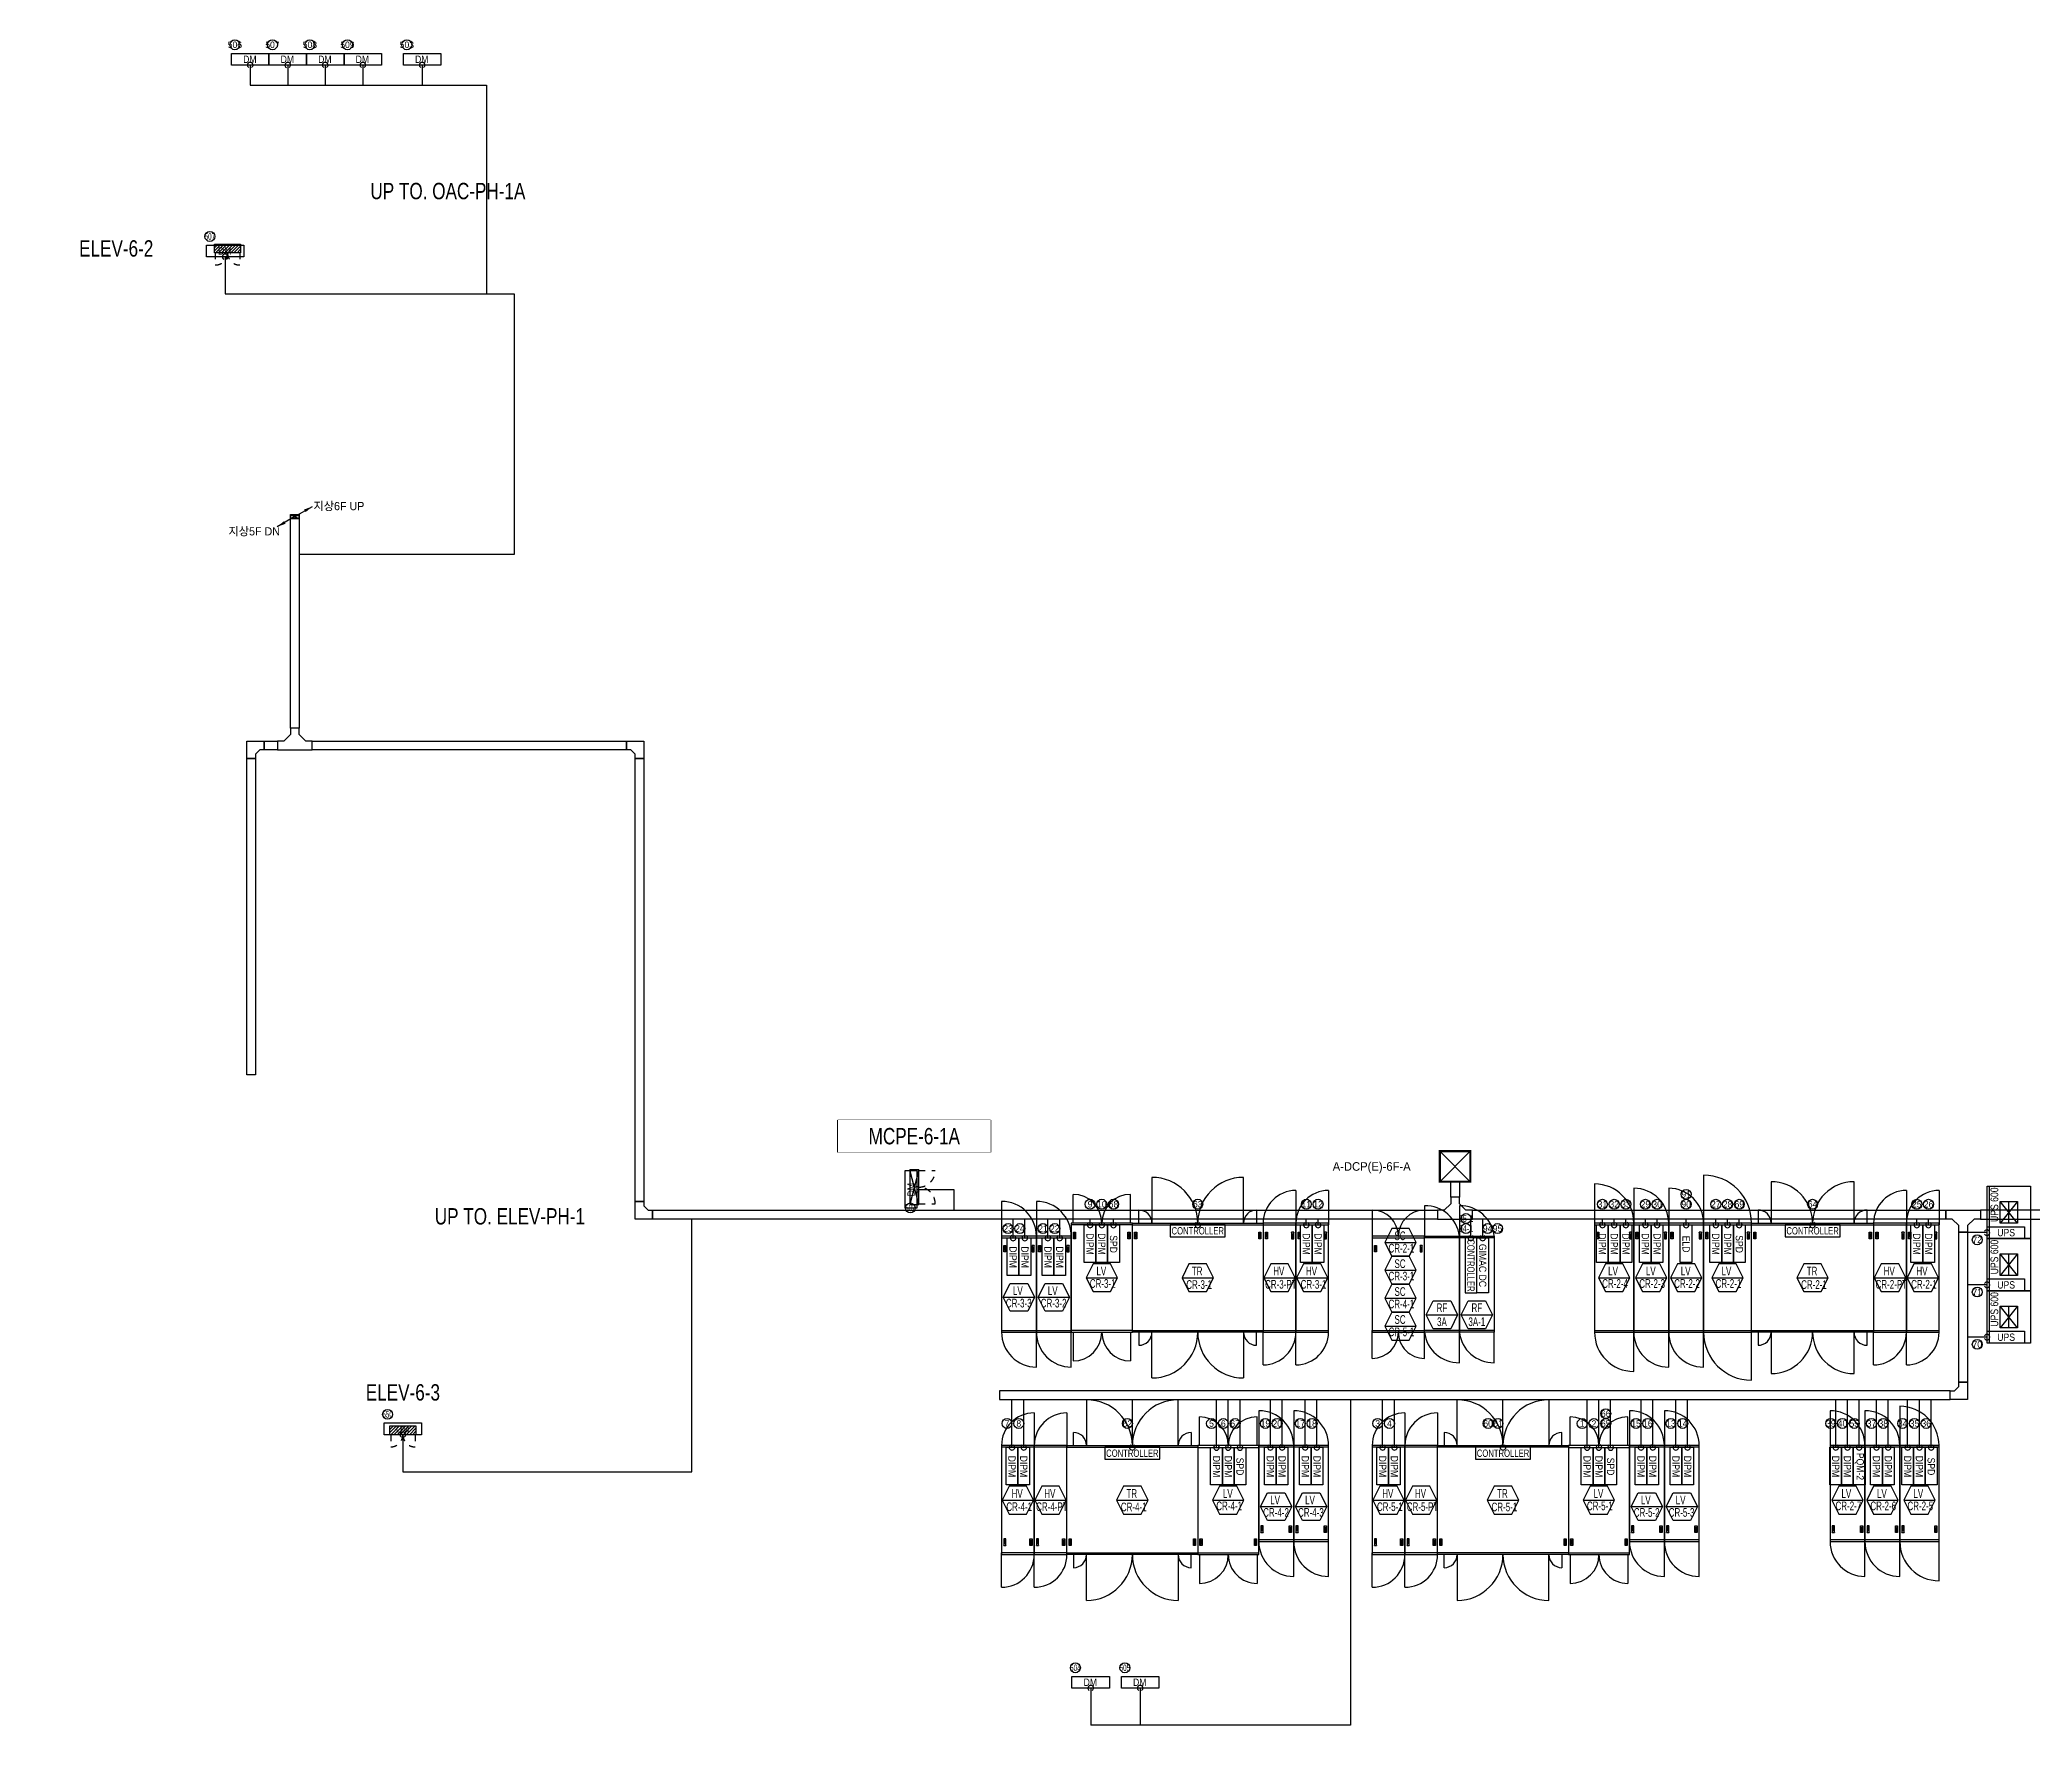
# Model space of a CAD drawing. Header units: millimetres. Extents: x 89450 to 753248, y -530175 to 1209785.
# Drawn here: x 89450 to 135139, y 822545 to 861188 of the extents above; entities that cross this region are included whole.
import ezdxf
from ezdxf.enums import TextEntityAlignment as Align

# ---------------------------------------------------------------- set-up
doc = ezdxf.new("R2010")
doc.units = ezdxf.units.MM
doc.header["$LTSCALE"] = 150
doc.linetypes.add('CONTINOUS', pattern=[0])
doc.linetypes.add('D1', pattern=[3, 1, -1, 1])
for name, color, linetype in [('------00 Switch Gear', 3, 'Continuous'), ('------00 Switch Gear_Number', 1, 'Continuous'), ('------01 Distribution Panel', 3, 'Continuous'), ('------01 Motor Control Panel or Center', 4, 'Continuous'), ('-----29 Indicator', 1, 'Continuous'), ('-----99 EPMS CABLE DUCT', 4, 'Continuous'), ('-----99 EPMS CONDUIT', 4, 'Continuous'), ('-----99 EPMS DEVICE', 3, 'Continuous'), ('-----99 EPMS PNL', 6, 'Continuous')]:
    doc.layers.add(name, color=color, linetype=linetype)
doc.layers.add('NOPLOT', color=191, linetype='Continuous', plot=False)
doc.styles.add('ELEC', font='')
doc.styles.get('ELEC').set_extended_font_data('Dotum')

# ---------------------------------------------------------------- blocks, each defined once
blk = doc.blocks.new('MCP_EQUIPMENT-2')
at = {"color": 161}
for p, q in [((200, 400), (0, -400)), ((200, -400), (0, 400))]:
    blk.add_line(p, q, dxfattribs=at)
at = {"color": 161, "linetype": 'D1'}
for p, q in [((200, 380), (580, 380)), ((200, -380), (580, -380))]:
    blk.add_line(p, q, dxfattribs=at)
at = {"color": 161}
blk.add_lwpolyline([(200, 400), (0, 400), (0, -400), (200, -400)], close=True, dxfattribs=at)
at = {"color": 161, "linetype": 'D1'}
for centre, start, end in [((200, 380), 270, 0), ((200, -380), 0, 90)]:
    blk.add_arc(centre, 380, start, end, dxfattribs=at)
blk = doc.blocks.new('PNL3')
at = {"color": 161, "linetype": 'D1'}
for p, q in [((-200, 280), (-480, 280)), ((-200, -280), (-480, -280))]:
    blk.add_line(p, q, dxfattribs=at)
at = {"color": 161}
for p, q in [((-200, 276), (0, 76)), ((-200, 205), (0, 5)), ((-200, 135), (0, -65)), ((-200, 64), (0, -136)), ((-153, 300), (0, 147)), ((-83, 300), (0, 217)), ((-200, -7), (0, -207)), ((-200, -78), (0, -278)), ((-200, -148), (-48, -300)), ((-200, -219), (-119, -300))]:
    blk.add_line(p, q, dxfattribs=at)
blk.add_lwpolyline([(0, -300), (-200, -300), (-200, 300), (0, 300)], close=True, dxfattribs=at)
at = {"color": 161, "linetype": 'D1'}
for centre, start, end in [((-200, 280), 180, 270), ((-200, -280), 90, 180)]:
    blk.add_arc(centre, 280, start, end, dxfattribs=at)
blk = doc.blocks.new('zw$32E')
for p, q in [((100, 0), (0, 0)), ((0, 0), (0, -400)), ((100, -75), (100, 0)), ((175, -150), (100, -75)), ((250, -150), (175, -150)), ((250, -250), (250, -150)), ((0, -400), (100, -400)), ((100, -325), (175, -250)), ((100, -400), (100, -325)), ((175, -250), (250, -250))]:
    blk.add_line(p, q)
blk = doc.blocks.new('750X2500')
at = {"layer": '------00 Switch Gear', "color": 161}
for p, q in [((-3250, 750), (-2458, 750)), ((-2460, 750), (-2460, 0)), ((-210, 700), (-360, 650)), ((-360, 700), (-210, 650)), ((-40, 750), (-40, 0)), ((-210, 50), (-360, 100)), ((-360, 50), (-210, 100)), ((750, 0), (-42, 0))]:
    blk.add_line(p, q, dxfattribs=at)
for points in [[(-2500, 750), (-2500, 0), (0, 0), (0, 750)], [(-360, 700), (-210, 700), (-210, 650), (-360, 650)], [(-360, 50), (-210, 50), (-210, 100), (-360, 100)]]:
    blk.add_lwpolyline(points, close=True, dxfattribs=at)
for centre, start, end in [((-2500, 750), 180, 270), ((0, 0), 0, 90)]:
    blk.add_arc(centre, 750, start, end, dxfattribs=at)
blk = doc.blocks.new('1400X2500')
at = {"layer": '------00 Switch Gear', "color": 161}
for p, q in [((-2458, 0, 0), (-2458, 1400, 0)), ((-40, 0), (-40, 1400)), ((-2500, 1360, 0), (-3160, 1360, 0)), ((-360, 1350, 0), (-210, 1300, 0)), ((-360, 1300, 0), (-210, 1350, 0)), ((0, 1360, 0), (660, 1360, 0)), ((-2500, 40, 0), (-3160, 40, 0)), ((-360, 100, 0), (-210, 50, 0)), ((-360, 50, 0), (-210, 100, 0)), ((0, 40, 0), (660, 40, 0))]:
    blk.add_line(p, q, dxfattribs=at)
for points in [[(0, 0), (0, 1400), (-2500, 1400), (-2500, 0)], [(-210, 1350), (-210, 1300), (-360, 1300), (-360, 1350)], [(-210, 100), (-210, 50), (-360, 50), (-360, 100)]]:
    blk.add_lwpolyline(points, close=True, dxfattribs=at)
for centre, start, end in [((-2500, 1360, 0), 180, 270), ((0, 1360, 0), 270, 0), ((-2500, 40, 0), 90, 180), ((0, 40, 0), 0, 90)]:
    blk.add_arc(centre, 660, start, end, dxfattribs=at)
blk = doc.blocks.new('900X2500')
at = {"layer": '------00 Switch Gear', "color": 161}
for p, q in [((-2460, 900), (-2460, 0)), ((-210, 850), (-360, 800)), ((-360, 850), (-210, 800)), ((900, 900), (-42, 900)), ((-40, 900), (-40, 0)), ((-3400, 0), (-2458, 0)), ((-210, 50), (-360, 100)), ((-360, 50), (-210, 100))]:
    blk.add_line(p, q, dxfattribs=at)
at = {"layer": '------00 Switch Gear', "color": 161, "elevation": 0}
for points in [[(-2500, 900), (-2500, 0), (0, 0), (0, 900)], [(-360, 850), (-210, 850), (-210, 800), (-360, 800)], [(-360, 50), (-210, 50), (-210, 100), (-360, 100)]]:
    blk.add_lwpolyline(points, close=True, dxfattribs=at)
at = {"layer": '------00 Switch Gear', "color": 161}
for centre, start, end in [((-2500, 0), 90, 180), ((0, 900), 270, 0)]:
    blk.add_arc(centre, 900, start, end, dxfattribs=at)
blk = doc.blocks.new('800X2500')
at = {"layer": '------00 Switch Gear', "color": 161}
for p, q in [((-2460, 800), (-2460, 0)), ((-210, 750), (-360, 700)), ((-360, 750), (-210, 700)), ((800, 800), (-42, 800)), ((-40, 800), (-40, 0)), ((-3300, 0), (-2458, 0)), ((-210, 50), (-360, 100)), ((-360, 50), (-210, 100))]:
    blk.add_line(p, q, dxfattribs=at)
for points in [[(-2500, 800), (-2500, 0), (0, 0), (0, 800)], [(-360, 750), (-210, 750), (-210, 700), (-360, 700)], [(-360, 50), (-210, 50), (-210, 100), (-360, 100)]]:
    blk.add_lwpolyline(points, close=True, dxfattribs=at)
for centre, start, end in [((-2500, 0), 90, 180), ((0, 800), 270, 0)]:
    blk.add_arc(centre, 800, start, end, dxfattribs=at)
blk = doc.blocks.new('1100X2500')
at = {"layer": '------00 Switch Gear', "color": 161}
for p, q in [((-2460, 1100), (-2460, 0)), ((-210, 1050), (-360, 1000)), ((-360, 1050), (-210, 1000)), ((1100, 1100), (-42, 1100)), ((-40, 1100), (-40, 0)), ((-3600, 0), (-2458, 0)), ((-210, 50), (-360, 100)), ((-360, 50), (-210, 100))]:
    blk.add_line(p, q, dxfattribs=at)
at = {"layer": '------00 Switch Gear', "color": 161, "elevation": 0}
for points in [[(-2500, 1100), (-2500, 0), (0, 0), (0, 1100)], [(-360, 1050), (-210, 1050), (-210, 1000), (-360, 1000)], [(-360, 50), (-210, 50), (-210, 100), (-360, 100)]]:
    blk.add_lwpolyline(points, close=True, dxfattribs=at)
at = {"layer": '------00 Switch Gear', "color": 161}
for centre, start, end in [((-2500, 0), 90, 180), ((0, 1100), 270, 0)]:
    blk.add_arc(centre, 1100, start, end, dxfattribs=at)
blk = doc.blocks.new('800x2200')
at = {"layer": '------00 Switch Gear', "color": 161}
for p, q in [((-2160, 0), (-2160, 800)), ((-1990, 750), (-1840, 700)), ((-1840, 750), (-1990, 700)), ((800, 800), (-42, 800)), ((-40, 0), (-40, 800)), ((-3000, 0), (-2158, 0)), ((-1990, 50), (-1840, 100)), ((-1840, 50), (-1990, 100))]:
    blk.add_line(p, q, dxfattribs=at)
for points in [[(0, 0), (0, 800), (-2200, 800), (-2200, 0)], [(-1840, 750), (-1990, 750), (-1990, 700), (-1840, 700)], [(-1840, 50), (-1990, 50), (-1990, 100), (-1840, 100)]]:
    blk.add_lwpolyline(points, close=True, dxfattribs=at)
for centre, start, end in [((-2200, 0), 90, 180), ((0, 800), 270, 0)]:
    blk.add_arc(centre, 800, start, end, dxfattribs=at)
blk = doc.blocks.new('UPS 600kV')
at = {"layer": '------00 Switch Gear', "color": 161}
blk.add_line((800, 850), (-402, 850), dxfattribs=at)
blk.add_lwpolyline([(798, -100), (-402, -100), (-402, 900), (798, 900)], close=True, dxfattribs=at)
at = {"layer": 'NOPLOT', "color": 161}
for p, q in [((-52, 199), (448, 601)), ((448, 199), (-52, 601)), ((-52, 400), (448, 400))]:
    blk.add_line(p, q, dxfattribs=at)
blk.add_lwpolyline([(448, 601), (448, 199), (-52, 199), (-52, 601)], close=True, dxfattribs=at)
at = {"layer": 'NOPLOT', "color": 161, "style": 'ELEC', "width": 0.85}
blk.add_text('UPS 600', height=178.2, dxfattribs=at).set_placement((-26, 731), align=Align.MIDDLE_LEFT)
blk = doc.blocks.new('1200X2200')
at = {"layer": '------00 Switch Gear', "color": 161}
for p, q in [((-2800, 1200), (-2158, 1200)), ((-2160, 0), (-2160, 1200)), ((-1990, 1150), (-1840, 1100)), ((-1840, 1150), (-1990, 1100)), ((600, 1200), (-42, 1200)), ((-40, 0), (-40, 1200)), ((-2800, 0), (-2158, 0)), ((-1990, 50), (-1840, 100)), ((-1840, 50), (-1990, 100)), ((600, 0), (-42, 0))]:
    blk.add_line(p, q, dxfattribs=at)
for points in [[(0, 0), (0, 1200), (-2200, 1200), (-2200, 0)], [(-1840, 1150), (-1990, 1150), (-1990, 1100), (-1840, 1100)], [(-1840, 50), (-1990, 50), (-1990, 100), (-1840, 100)]]:
    blk.add_lwpolyline(points, close=True, dxfattribs=at)
for centre, start, end in [((-2200, 1200), 180, 270), ((0, 1200), 270, 0), ((-2200, 0), 90, 180), ((0, 0), 0, 90)]:
    blk.add_arc(centre, 600, start, end, dxfattribs=at)
blk = doc.blocks.new('A$C46164ccf')
at = {"layer": '------00 Switch Gear', "color": 0}
for p, q in [((0, 4000), (0, 3058)), ((900, 3060), (0, 3060)), ((900, 940), (0, 940)), ((50, 1110), (100, 1260)), ((50, 1260), (100, 1110)), ((850, 1110), (800, 1260)), ((850, 1260), (800, 1110)), ((900, 0), (900, 942))]:
    blk.add_line(p, q, dxfattribs=at)
for points in [[(900, 3100), (0, 3100), (0, 900), (900, 900)], [(50, 1260), (50, 1110), (100, 1110), (100, 1260)], [(850, 1260), (850, 1110), (800, 1110), (800, 1260)]]:
    blk.add_lwpolyline(points, close=True, dxfattribs=at)
for centre, start, end in [((0, 3100), 0, 90), ((900, 900), 180, 270)]:
    blk.add_arc(centre, 900, start, end, dxfattribs=at)

msp = doc.modelspace()

# ---------------------------------------------------------------- linework, layer by layer
at = {"layer": '------00 Switch Gear', "color": 161}
for p, q in [((114954, 835105), (114954, 834055, 0)), ((117054, 834055), (117054, 835105)), ((114654, 834055), (114654, 834355)), ((117354, 834355), (117354, 834055)), ((114504, 834015), (117504, 834015)), ((114554, 833695), (114604, 833845)), ((114604, 833695), (114554, 833845)), ((117404, 833695), (117454, 833845)), ((117454, 833695), (117404, 833845)), ((128704, 834015), (131504, 834015)), ((128754, 833695), (128804, 833845)), ((128804, 833695), (128754, 833845)), ((131404, 833695), (131454, 833845)), ((131454, 833695), (131404, 833845)), ((122004, 833715), (121204, 833715)), ((122804, 833715), (122004, 833715)), ((114504, 831595), (117504, 831595)), ((114654, 831555), (114654, 831255)), ((114954, 830505), (114954, 831555, 0)), ((117054, 831555), (117054, 830505)), ((117354, 831255), (117354, 831555)), ((122004, 831595), (121204, 831595)), ((122804, 831595), (122004, 831595)), ((128704, 831595), (131504, 831595)), ((113454, 830005), (113454, 828955)), ((115554, 828955), (115554, 830005)), ((121954, 828955), (121954, 830005)), ((124054, 830005), (124054, 828955)), ((113154, 828955), (113154, 829255)), ((115854, 829255), (115854, 828955)), ((121654, 829255), (121654, 828955)), ((124354, 828955), (124354, 829255)), ((113004, 828915), (116004, 828915)), ((124504, 828915), (121504, 828915)), ((113104, 826815), (113054, 826665)), ((113054, 826815), (113104, 826665)), ((115954, 826815), (115904, 826665)), ((115904, 826815), (115954, 826665)), ((121604, 826815), (121554, 826665)), ((121554, 826815), (121604, 826665)), ((124454, 826815), (124404, 826665)), ((124404, 826815), (124454, 826665)), ((113004, 826495), (116004, 826495)), ((113154, 826455), (113154, 826155)), ((113454, 825405), (113454, 826455)), ((115554, 826455), (115554, 825405)), ((115854, 826155), (115854, 826455)), ((124504, 826495), (121504, 826495)), ((121654, 826155), (121654, 826455)), ((121954, 826455), (121954, 825405)), ((124054, 825405), (124054, 826455)), ((124354, 826455), (124354, 826155))]:
    msp.add_line(p, q, dxfattribs=at)
at = {"layer": '------00 Switch Gear', "color": 161, "elevation": 0}
for points in [[(131354, 834055), (131354, 834355, 0.414214), (131054, 834055), (131054, 835005, 0.414214), (130104, 834055, 0.414214), (129154, 835005), (129154, 834055, 0.414214), (128854, 834355), (128854, 834055)], [(122004, 833755, 0.385743), (121204, 834455), (121204, 833755)], [(122804, 833755, 0.385743), (122004, 834455), (122004, 833755)], [(121204, 831555, 0.385743), (122004, 830855), (122004, 831555)], [(122004, 831555, 0.385743), (122804, 830855), (122804, 831555)], [(128854, 831555), (128854, 831255, 0.414214), (129154, 831555), (129154, 830605, 0.414214), (130104, 831555, 0.414214), (131054, 830605), (131054, 831555, 0.414214), (131354, 831255), (131354, 831555)]]:
    msp.add_lwpolyline(points, format="xyb", dxfattribs=at)
for points in [[(114504, 834055), (117504, 834055), (117504, 831555), (114504, 831555)], [(114554, 833845), (114604, 833845), (114604, 833695), (114554, 833695)], [(117404, 833845), (117454, 833845), (117454, 833695), (117404, 833695)], [(122004, 831555), (121204, 831555), (121204, 833755), (122004, 833755)], [(122804, 831555), (122004, 831555), (122004, 833755), (122804, 833755)], [(124504, 826455), (121504, 826455), (121504, 828955), (124504, 828955)], [(121604, 826665), (121554, 826665), (121554, 826815), (121604, 826815)], [(124454, 826665), (124404, 826665), (124404, 826815), (124454, 826815)]]:
    msp.add_lwpolyline(points, close=True, dxfattribs=at)
at = {"layer": '------00 Switch Gear', "color": 161}
for points in [[(128704, 834055), (131504, 834055), (131504, 831555), (128704, 831555)], [(128754, 833845), (128804, 833845), (128804, 833695), (128754, 833695)], [(131404, 833845), (131454, 833845), (131454, 833695), (131404, 833695)], [(113004, 828955), (116004, 828955), (116004, 826455), (113004, 826455)], [(113104, 826665), (113054, 826665), (113054, 826815), (113104, 826815)], [(115954, 826665), (115904, 826665), (115904, 826815), (115954, 826815)]]:
    msp.add_lwpolyline(points, close=True, dxfattribs=at)
for centre, radius, start, end in [((114954, 834055), 1050, 0, 90), ((117054, 834055), 1050, 90, 180), ((114654, 834055), 300, 0, 90), ((117354, 834055), 300, 90, 180), ((114654, 831555), 300, 270, 0), ((114954, 831555), 1050, 270, 0), ((117054, 831555), 1050, 180, 270), ((117354, 831555), 300, 180, 270), ((113454, 828955), 1050, 0, 90), ((115554, 828955), 1050, 90, 180), ((121954, 828955), 1050, 0, 90), ((124054, 828955), 1050, 90, 180), ((113154, 828955), 300, 0, 90), ((115854, 828955), 300, 90, 180), ((121654, 828955), 300, 0, 90), ((124354, 828955), 300, 90, 180), ((113154, 826455), 300, 270, 0), ((113454, 826455), 1050, 270, 0), ((115554, 826455), 1050, 180, 270), ((115854, 826455), 300, 180, 270), ((121654, 826455), 300, 270, 0), ((121954, 826455), 1050, 270, 0), ((124054, 826455), 1050, 180, 270), ((124354, 826455), 300, 180, 270)]:
    msp.add_arc(centre, radius, start, end, dxfattribs=at)
at = {"layer": '------00 Switch Gear_Number', "color": 1, "elevation": 0}
for points in [[(120294, 833615), (121014, 833615), (120854, 833935), (120453, 833935), (120294, 833615), (120453, 833295), (120854, 833295), (121014, 833615)], [(113444, 832805), (114164, 832805), (114004, 833125), (113603, 833125), (113444, 832805), (113603, 832485), (114004, 832485), (114164, 832805)], [(115644, 832805), (116364, 832805), (116204, 833125), (115803, 833125), (115644, 832805), (115803, 832485), (116204, 832485), (116364, 832805)], [(117519, 832805), (118239, 832805), (118079, 833125), (117678, 833125), (117519, 832805), (117678, 832485), (118079, 832485), (118239, 832805)], [(118269, 832805), (118989, 832805), (118829, 833125), (118428, 833125), (118269, 832805), (118428, 832485), (118829, 832485), (118989, 832805)], [(120294, 832975), (121014, 832975), (120854, 833295), (120453, 833295), (120294, 832975), (120453, 832655), (120854, 832655), (121014, 832975)], [(111544, 832355), (112264, 832355), (112104, 832035), (111703, 832035), (111544, 832355), (111703, 832675), (112104, 832675), (112264, 832355)], [(112344, 832355), (113064, 832355), (112904, 832035), (112503, 832035), (112344, 832355), (112503, 832675), (112904, 832675), (113064, 832355)], [(120294, 832335), (121014, 832335), (120854, 832655), (120453, 832655), (120294, 832335), (120453, 832015), (120854, 832015), (121014, 832335)], [(120294, 831695), (121014, 831695), (120854, 832015), (120453, 832015), (120294, 831695), (120453, 831375), (120854, 831375), (121014, 831695)], [(121244, 831955), (121964, 831955), (121804, 831635), (121403, 831635), (121244, 831955), (121403, 832275), (121804, 832275), (121964, 831955)], [(122044, 831955), (122764, 831955), (122604, 831635), (122203, 831635), (122044, 831955), (122203, 832275), (122604, 832275), (122764, 831955)], [(120019, 827705), (120739, 827705), (120579, 828025), (120178, 828025), (120019, 827705), (120178, 827385), (120579, 827385), (120739, 827705)], [(120769, 827705), (121489, 827705), (121329, 828025), (120928, 828025), (120769, 827705), (120928, 827385), (121329, 827385), (121489, 827705)], [(122644, 827705), (123364, 827705), (123204, 828025), (122803, 828025), (122644, 827705), (122803, 827385), (123204, 827385), (123364, 827705)], [(124844, 827705), (125564, 827705), (125404, 828025), (125003, 828025), (124844, 827705), (125003, 827385), (125404, 827385), (125564, 827705)], [(125944, 827555), (126664, 827555), (126504, 827235), (126103, 827235), (125944, 827555), (126103, 827875), (126504, 827875), (126664, 827555)], [(126744, 827555), (127464, 827555), (127304, 827235), (126903, 827235), (126744, 827555), (126903, 827875), (127304, 827875), (127464, 827555)]]:
    msp.add_lwpolyline(points, dxfattribs=at)
at = {"layer": '------00 Switch Gear_Number', "color": 1}
for points in [[(125194, 832805), (125914, 832805), (125754, 833125), (125353, 833125), (125194, 832805), (125353, 832485), (125754, 832485), (125914, 832805)], [(126044, 832805), (126764, 832805), (126604, 833125), (126203, 833125), (126044, 832805), (126203, 832485), (126604, 832485), (126764, 832805)], [(126844, 832805), (127564, 832805), (127404, 833125), (127003, 833125), (126844, 832805), (127003, 832485), (127404, 832485), (127564, 832805)], [(127794, 832805), (128514, 832805), (128354, 833125), (127953, 833125), (127794, 832805), (127953, 832485), (128354, 832485), (128514, 832805)], [(129744, 832805), (130464, 832805), (130304, 833125), (129903, 833125), (129744, 832805), (129903, 832485), (130304, 832485), (130464, 832805)], [(131519, 832805), (132239, 832805), (132079, 833125), (131678, 833125), (131519, 832805), (131678, 832485), (132079, 832485), (132239, 832805)], [(132269, 832805), (132989, 832805), (132829, 833125), (132428, 833125), (132269, 832805), (132428, 832485), (132829, 832485), (132989, 832805)], [(111519, 827705), (112239, 827705), (112079, 828025), (111678, 828025), (111519, 827705), (111678, 827385), (112079, 827385), (112239, 827705)], [(112269, 827705), (112989, 827705), (112829, 828025), (112428, 828025), (112269, 827705), (112428, 827385), (112829, 827385), (112989, 827705)], [(114144, 827705), (114864, 827705), (114704, 828025), (114303, 828025), (114144, 827705), (114303, 827385), (114704, 827385), (114864, 827705)], [(116344, 827705), (117064, 827705), (116904, 828025), (116503, 828025), (116344, 827705), (116503, 827385), (116904, 827385), (117064, 827705)], [(130544, 827705), (131264, 827705), (131104, 828025), (130703, 828025), (130544, 827705), (130703, 827385), (131104, 827385), (131264, 827705)], [(131344, 827705), (132064, 827705), (131904, 828025), (131503, 828025), (131344, 827705), (131503, 827385), (131904, 827385), (132064, 827705)], [(132194, 827705), (132914, 827705), (132754, 828025), (132353, 828025), (132194, 827705), (132353, 827385), (132754, 827385), (132914, 827705)], [(117444, 827555), (118164, 827555), (118004, 827235), (117603, 827235), (117444, 827555), (117603, 827875), (118004, 827875), (118164, 827555)], [(118244, 827555), (118964, 827555), (118804, 827235), (118403, 827235), (118244, 827555), (118403, 827875), (118804, 827875), (118964, 827555)]]:
    msp.add_lwpolyline(points, dxfattribs=at)
at = {"layer": '------01 Motor Control Panel or Center', "linetype": 'CONTINOUS', "elevation": 0}
msp.add_lwpolyline([(111255, 836420), (111255, 835680), (107752, 835680), (107752, 836420)], close=True, dxfattribs=at)
at = {"layer": '-----29 Indicator'}
for centre in [(93924, 861074), (94784, 861074), (95644, 861074), (96504, 861074), (97867, 861074), (93350, 856679), (127204, 834716), (109413, 834404, 0), (113534, 834489), (113804, 834489), (114073, 834489), (116004, 834489), (118494, 834489), (118763, 834489), (122155, 834160), (125284, 834488), (125554, 834488), (125823, 834488), (126269, 834488), (126538, 834488), (127204, 834488), (127884, 834488, 0), (128154, 834488, 0), (128423, 834488, 0), (130104, 834488), (132494, 834488), (132763, 834488), (111655, 833932), (111925, 833932), (112455, 833932), (112725, 833932), (122155, 833932), (122652, 833932), (122879, 833932), (133880, 833674, 0), (133880, 832476, 0), (133880, 831276, 0), (125360, 829687, 0), (111630, 829462), (111900, 829462), (114390, 829462), (116320, 829460, 0), (116590, 829460, 0), (116860, 829460, 0), (117555, 829462), (117825, 829462), (118355, 829462), (118625, 829462), (120130, 829462), (120400, 829462), (122662, 829462), (122890, 829462), (124820, 829460, 0), (125090, 829460, 0), (125360, 829460, 0), (126055, 829462), (126325, 829462), (126855, 829462), (127125, 829462), (130520, 829462), (130790, 829462), (131060, 829462), (131455, 829462), (131725, 829462), (132170, 829462), (132440, 829462), (132710, 829462), (113198, 823860), (114333, 823860)]:
    msp.add_circle(centre, 114, dxfattribs=at)
at = {"layer": '-----99 EPMS CABLE DUCT'}
for p, q in [((95135, 860607), (95135, 860145)), ((95995, 860607), (95995, 860145)), ((96856, 860607), (96856, 860145)), ((98218, 860607), (98218, 860145)), ((95207, 850295), (95387, 850215)), ((95207, 850215), (95387, 850295)), ((95297, 850255), (95703, 850489)), ((95297, 850255), (94891, 850021)), ((119504, 830008), (119504, 822545)), ((113549, 823393), (113549, 822545)), ((114684, 823393), (114684, 822545)), ((119504, 822545), (113549, 822545))]:
    msp.add_line(p, q, dxfattribs=at)
at = {"layer": '-----99 EPMS CABLE DUCT', "elevation": 0}
for points in [[(94275, 860607), (94275, 860145), (99691, 860145), (99691, 855364)], [(93701, 856212), (93701, 855364), (100327, 855364), (100327, 849384), (95397, 849384)], [(94395, 844708), (94195, 844708), (94195, 845108), (94595, 845108), (94595, 844908), (94495, 844908), (94395, 844808), (94395, 844708)], [(102903, 844908), (102903, 845108), (103303, 845108), (103303, 844708), (103103, 844708), (103103, 844808), (103003, 844908), (102903, 844908)], [(109563, 834830), (110412, 834830), (110412, 834350)], [(103503, 834350), (103503, 834150), (103103, 834150), (103103, 834550), (103303, 834550), (103303, 834450), (103403, 834350), (103503, 834350)], [(133457, 830408), (133657, 830408), (133657, 830008), (133257, 830008), (133257, 830208), (133357, 830208), (133457, 830308), (133457, 830408)]]:
    msp.add_lwpolyline(points, dxfattribs=at)
for points in [[(95197, 845408), (95197, 850305), (95397, 850305), (95397, 845408)], [(95197, 850305), (95397, 850305), (95397, 850205), (95197, 850205)], [(95207, 850295), (95387, 850295), (95387, 850215), (95207, 850215)], [(94595, 845108), (94897, 845108), (94897, 844908), (94595, 844908)], [(95697, 845108), (102903, 845108), (102903, 844908), (95697, 844908)], [(94195, 844708), (94395, 844708), (94395, 837453), (94195, 837453)], [(103103, 844708), (103303, 844708), (103303, 834550), (103103, 834550)], [(121804, 835005), (122004, 835005), (122004, 834650), (121804, 834650)], [(103503, 834350), (121504, 834350), (121504, 834150), (103503, 834150)], [(122304, 834350), (133157, 834350), (133157, 834150), (122304, 834150)], [(139861, 834350), (133957, 834350), (133957, 834150), (139861, 834150)], [(133457, 833850), (133657, 833850), (133657, 830408), (133457, 830408)], [(133257, 830208), (111457, 830208), (111457, 830008), (133257, 830008)]]:
    msp.add_lwpolyline(points, close=True, dxfattribs=at)
for points in [[(95703, 850489, 0, 70, 0), (95527, 850388, 40, 40, 0)], [(94891, 850021, 0, 70, 0), (95067, 850122, 40, 40, 0)]]:
    msp.add_lwpolyline(points, format="xyseb", dxfattribs=at)
at = {"layer": '-----99 EPMS CABLE DUCT'}
msp.add_circle((95297, 850255), 10, dxfattribs=at)
at = {"layer": '-----99 EPMS CONDUIT'}
for p, q in [((111769, 833715, 0), (111769, 834150)), ((112038, 833715, 0), (112038, 834150)), ((112569, 833715, 0), (112569, 834150)), ((112838, 833715, 0), (112838, 834150)), ((113534, 834015, 0), (113534, 834150)), ((113804, 834015, 0), (113804, 834150)), ((114073, 834015, 0), (114073, 834150)), ((116004, 834015), (116004, 834150)), ((118494, 834015, 0), (118494, 834150)), ((118763, 834015, 0), (118763, 834150)), ((122269, 833715), (122269, 834150)), ((122538, 833715), (122538, 834150)), ((125284, 834015), (125284, 834150)), ((125554, 834015), (125554, 834150)), ((125823, 834015), (125823, 834150)), ((126269, 834015), (126269, 834150)), ((126538, 834015), (126538, 834150)), ((127204, 834015), (127204, 834150)), ((127884, 834015), (127884, 834150, 0)), ((128154, 834015), (128154, 834150, 0)), ((128423, 834015), (128423, 834150, 0)), ((130104, 834015), (130104, 834150)), ((132494, 834015), (132494, 834150)), ((132763, 834015), (132763, 834150)), ((134104, 833837), (133657, 833837, 0)), ((134104, 832640), (133657, 832640, 0)), ((134104, 831440), (133657, 831440, 0)), ((111744, 828915), (111744, 830008, 0)), ((112013, 828915), (112013, 830008, 0)), ((114504, 828915), (114504, 830008, 0)), ((116434, 828913, 0), (116434, 830008, 0)), ((116704, 828913, 0), (116704, 830008, 0)), ((116973, 828913, 0), (116973, 830008, 0)), ((117669, 828915), (117669, 830008, 0)), ((117938, 828915), (117938, 830008, 0)), ((118469, 828915), (118469, 830008, 0)), ((118738, 828915), (118738, 830008, 0)), ((120244, 828915), (120244, 830008)), ((120513, 828915), (120513, 830008)), ((123004, 828915), (123004, 830008)), ((124934, 828913, 0), (124934, 830008)), ((125204, 828913, 0), (125204, 830008)), ((125473, 828913, 0), (125473, 830008)), ((126169, 828915), (126169, 830008)), ((126438, 828915), (126438, 830008)), ((126969, 828915), (126969, 830008)), ((127238, 828915), (127238, 830008)), ((130634, 828915), (130634, 830008)), ((130904, 828915), (130904, 830008)), ((131173, 828915), (131173, 830008)), ((131569, 828915), (131569, 830008)), ((131838, 828915), (131838, 830008)), ((132284, 828915), (132284, 830008)), ((132554, 828915), (132554, 830008)), ((132823, 828915), (132823, 830008))]:
    msp.add_line(p, q, dxfattribs=at)
for centre, start, end in [((94275, 860607), 300, 240), ((95135, 860607), 300, 240), ((95995, 860607), 300, 240), ((96856, 860607), 300, 240), ((98218, 860607), 300, 240), ((93701, 856212), 300, 240), ((109563, 834830), 30, 330), ((113534, 834015, 0), 120, 60), ((113804, 834015, 0), 120, 60), ((114073, 834015, 0), 120, 60), ((116004, 834015), 120, 60), ((118494, 834015, 0), 120, 60), ((118763, 834015, 0), 120, 60), ((125284, 834015), 120, 60), ((125554, 834015), 120, 60), ((125823, 834015), 120, 60), ((126269, 834015), 120, 60), ((126538, 834015), 120, 60), ((127204, 834015), 120, 60), ((127884, 834015), 120, 60), ((128154, 834015), 120, 60), ((128423, 834015), 120, 60), ((130104, 834015), 120, 60), ((132494, 834015), 120, 60), ((132763, 834015), 120, 60), ((134104, 833837), 210, 150), ((111769, 833715, 0), 120, 60), ((112038, 833715, 0), 120, 60), ((112569, 833715, 0), 120, 60), ((112838, 833715, 0), 120, 60), ((122269, 833715), 120, 60), ((122538, 833715), 120, 60), ((134104, 832640), 210, 150), ((134104, 831440), 210, 150), ((97776, 829205), 300, 240), ((111744, 828915), 120, 60), ((112013, 828915), 120, 60), ((114504, 828915), 120, 60), ((116434, 828913, 0), 120, 60), ((116704, 828913, 0), 120, 60), ((116973, 828913, 0), 120, 60), ((117669, 828915), 120, 60), ((117938, 828915), 120, 60), ((118469, 828915), 120, 60), ((118738, 828915), 120, 60), ((120244, 828915), 120, 60), ((120513, 828915), 120, 60), ((123004, 828915), 120, 60), ((124934, 828913, 0), 120, 60), ((125204, 828913, 0), 120, 60), ((125473, 828913, 0), 120, 60), ((126169, 828915), 120, 60), ((126438, 828915), 120, 60), ((126969, 828915), 120, 60), ((127238, 828915), 120, 60), ((130634, 828915), 120, 60), ((130904, 828915), 120, 60), ((131173, 828915), 120, 60), ((131569, 828915), 120, 60), ((131838, 828915), 120, 60), ((132284, 828915), 120, 60), ((132554, 828915), 120, 60), ((132823, 828915), 120, 60), ((113549, 823393), 300, 240), ((114684, 823393), 300, 240)]:
    msp.add_arc(centre, 63.8, start, end, dxfattribs=at)
at = {"layer": '-----99 EPMS DEVICE', "color": 2, "elevation": 0}
for points in [[(94705, 860607), (93845, 860607), (93845, 860877), (94705, 860877)], [(95565, 860607), (94705, 860607), (94705, 860877), (95565, 860877)], [(96426, 860607), (95565, 860607), (95565, 860877), (96426, 860877)], [(97286, 860607), (96426, 860607), (96426, 860877), (97286, 860877)], [(98648, 860607), (97788, 860607), (97788, 860877), (98648, 860877)], [(94131, 856212), (93271, 856212), (93271, 856482), (94131, 856482)], [(109563, 835261), (109563, 834400), (109294, 834400), (109294, 835261)], [(122673, 833715), (122673, 832455), (122404, 832455), (122404, 833715)], [(98206, 829205), (97346, 829205), (97346, 829475), (98206, 829475)]]:
    msp.add_lwpolyline(points, close=True, dxfattribs=at)
at = {"layer": '-----99 EPMS DEVICE', "elevation": 0}
for points in [[(113669, 834015), (113669, 833155), (113399, 833155), (113399, 834015)], [(113938, 834015), (113938, 833155), (113669, 833155), (113669, 834015)], [(114208, 834015), (114208, 833155), (113938, 833155), (113938, 834015)], [(116634, 834015), (115373, 834015), (115373, 833745), (116634, 833745)], [(118629, 834015), (118629, 833155), (118359, 833155), (118359, 834015)], [(118898, 834015), (118898, 833155), (118629, 833155), (118629, 834015)], [(128019, 834015), (128019, 833155), (127749, 833155), (127749, 834015)], [(128288, 834015), (128288, 833155), (128019, 833155), (128019, 834015)], [(128558, 834015), (128558, 833155), (128288, 833155), (128288, 834015)], [(130734, 834015), (129473, 834015), (129473, 833745), (130734, 833745)], [(111904, 833715), (111904, 832855), (111634, 832855), (111634, 833715)], [(112173, 833715), (112173, 832855), (111904, 832855), (111904, 833715)], [(112704, 833715), (112704, 832855), (112434, 832855), (112434, 833715)], [(112973, 833715), (112973, 832855), (112704, 832855), (112704, 833715)], [(122404, 832455), (122404, 833715), (122134, 833715), (122134, 832455)], [(115134, 828915), (113873, 828915), (113873, 828645), (115134, 828645)], [(116569, 828913), (116569, 828053), (116299, 828053), (116299, 828913)], [(116838, 828913), (116838, 828053), (116569, 828053), (116569, 828913)], [(117108, 828913), (117108, 828053), (116838, 828053), (116838, 828913)], [(120379, 828915), (120379, 828055), (120109, 828055), (120109, 828915)], [(120648, 828915), (120648, 828055), (120379, 828055), (120379, 828915)], [(125069, 828913), (125069, 828053), (124799, 828053), (124799, 828913)], [(125338, 828913), (125338, 828053), (125069, 828053), (125069, 828913)], [(125608, 828913), (125608, 828053), (125338, 828053), (125338, 828913)], [(126304, 828915), (126304, 828055), (126034, 828055), (126034, 828915)], [(126573, 828915), (126573, 828055), (126304, 828055), (126304, 828915)], [(127104, 828915), (127104, 828055), (126834, 828055), (126834, 828915)], [(127373, 828915), (127373, 828055), (127104, 828055), (127104, 828915)]]:
    msp.add_lwpolyline(points, close=True, dxfattribs=at)
at = {"layer": '-----99 EPMS DEVICE'}
for points in [[(125419, 834015), (125419, 833155), (125149, 833155), (125149, 834015)], [(125688, 834015), (125688, 833155), (125419, 833155), (125419, 834015)], [(125958, 834015), (125958, 833155), (125688, 833155), (125688, 834015)], [(126404, 834015), (126404, 833155), (126134, 833155), (126134, 834015)], [(126673, 834015), (126673, 833155), (126404, 833155), (126404, 834015)], [(132629, 834015), (132629, 833155), (132359, 833155), (132359, 834015)], [(132898, 834015), (132898, 833155), (132629, 833155), (132629, 834015)], [(134104, 833972), (134964, 833972), (134964, 833703), (134104, 833703)], [(134104, 832775), (134964, 832775), (134964, 832505), (134104, 832505)], [(134104, 831575), (134964, 831575), (134964, 831305), (134104, 831305)], [(111879, 828915), (111879, 828055), (111609, 828055), (111609, 828915)], [(112148, 828915), (112148, 828055), (111879, 828055), (111879, 828915)], [(117804, 828915), (117804, 828055), (117534, 828055), (117534, 828915)], [(118073, 828915), (118073, 828055), (117804, 828055), (117804, 828915)], [(118604, 828915), (118604, 828055), (118334, 828055), (118334, 828915)], [(118873, 828915), (118873, 828055), (118604, 828055), (118604, 828915)], [(123634, 828915), (122373, 828915), (122373, 828645), (123634, 828645)], [(130769, 828915), (130769, 828055), (130499, 828055), (130499, 828915)], [(131038, 828915), (131038, 828055), (130769, 828055), (130769, 828915)], [(131308, 828915), (131308, 828055), (131038, 828055), (131038, 828915)], [(131704, 828915), (131704, 828055), (131434, 828055), (131434, 828915)], [(131973, 828915), (131973, 828055), (131704, 828055), (131704, 828915)], [(132419, 828915), (132419, 828055), (132149, 828055), (132149, 828915)], [(132688, 828915), (132688, 828055), (132419, 828055), (132419, 828915)], [(132958, 828915), (132958, 828055), (132688, 828055), (132688, 828915)]]:
    msp.add_lwpolyline(points, close=True, dxfattribs=at)
at = {"layer": '-----99 EPMS DEVICE', "color": 2}
for points in [[(127338, 834015), (127338, 833155), (127069, 833155), (127069, 834015)], [(113979, 823393), (113119, 823393), (113119, 823663), (113979, 823663)], [(115114, 823393), (114254, 823393), (114254, 823663), (115114, 823663)]]:
    msp.add_lwpolyline(points, close=True, dxfattribs=at)
at = {"layer": '-----99 EPMS PNL'}
for p, q in [((121554, 835705), (122254, 835005)), ((121554, 835005), (122254, 835705))]:
    msp.add_line(p, q, dxfattribs=at)
at = {"layer": '-----99 EPMS PNL', "const_width": 50, "elevation": 0}
msp.add_lwpolyline([(121554, 835705), (122254, 835705), (122254, 835005), (121554, 835005)], close=True, dxfattribs=at)
at = {"layer": '-----99 EPMS PNL', "const_width": 1}
msp.add_lwpolyline([(118907, 835174), (118907, 835535), (121078, 835535), (121078, 835174)], close=True, dxfattribs=at)

# ---------------------------------------------------------------- block references
at = {"layer": '------00 Switch Gear', "color": 161}
for name, p, rotation in [('750X2500', (118254, 834055, 0), 90), ('750X2500', (119004, 834055, 0), 90), ('900X2500', (126004, 834055), 90), ('800X2500', (126804, 834055), 90), ('800X2500', (127604, 834055), 90), ('1100X2500', (128704, 834055), 90), ('750X2500', (132254, 834055), 90), ('750X2500', (133004, 834055), 90), ('UPS 600kV', (135004, 834107), 90), ('800x2200', (111504, 831555, 0), 270), ('800x2200', (112304, 831555, 0), 270), ('1400X2500', (114504, 834055, 0), 90), ('1200X2200', (120004, 831555), 270), ('UPS 600kV', (135004, 832907), 90), ('UPS 600kV', (135004, 831707), 90), ('750X2500', (111504, 826455), 270), ('750X2500', (112254, 826455), 270), ('800x2200', (118204, 828955), 90), ('800x2200', (119004, 828955), 90), ('750X2500', (120004, 826455), 270), ('750X2500', (120754, 826455), 270), ('800x2200', (126704, 828955), 90), ('800x2200', (127504, 828955), 90), ('800x2200', (131304, 828955), 90), ('800x2200', (132104, 828955), 90), ('1400X2500', (116004, 826455), 270), ('1400X2500', (124504, 826455), 270)]:
    msp.add_blockref(name, p, dxfattribs=dict(at, rotation=rotation))
msp.add_blockref('A$C46164ccf', (132104, 825855), dxfattribs=at)
at = {"layer": '------01 Distribution Panel'}
for p, rotation in [((93754, 856505), 89.9999999999999), ((97776, 829405), 89.99999999999993), ((97776, 829405), 89.99999999999993)]:
    msp.add_blockref('PNL3', p, dxfattribs=dict(at, rotation=rotation))
at = {"layer": '------01 Motor Control Panel or Center'}
msp.add_blockref('MCP_EQUIPMENT-2', (109404, 834880), dxfattribs=at)
at = {"layer": '-----99 EPMS CABLE DUCT', "yscale": 2, "zscale": 2}
for p, xscale, rotation in [((94897, 844908), 2, 89.99999999999993), ((121504, 834150), 2, 90.00000000000011), ((133157, 834350), -2, 89.99999999999977)]:
    msp.add_blockref('zw$32E', p, dxfattribs=dict(at, xscale=xscale, rotation=rotation))

# ---------------------------------------------------------------- texts
at = {"layer": '------00 Switch Gear_Number', "color": 0, "style": 'ELEC', "width": 0.7}
for s, p in [('SC', (120643, 833766)), ('CR-2-1', (120674, 833482)), ('LV', (113793, 832956, 0)), ('TR', (115991, 832956, 0)), ('HV', (117862, 832956, 0)), ('HV', (118612, 832956, 0)), ('CR-3-1', (120674, 832842)), ('SC', (120643, 833126)), ('LV', (125528, 832956)), ('LV', (126393, 832956)), ('LV', (127193, 832956)), ('LV', (128128, 832956)), ('TR', (130091, 832956)), ('HV', (131862, 832956)), ('HV', (132612, 832956)), ('LV', (111878, 832506, 0)), ('LV', (112678, 832506, 0)), ('CR-3-1', (113824, 832672, 0)), ('CR-3-1', (116036, 832647, 0)), ('CR-3-PT', (117909, 832653, 0)), ('CR-3-1', (118659, 832653, 0)), ('SC', (120643, 832486)), ('CR-2-4', (125574, 832671)), ('CR-2-3', (126424, 832671)), ('CR-2-2', (127224, 832671)), ('CR-2-1', (128174, 832671)), ('CR-2-1', (130136, 832647)), ('CR-2-PT', (131909, 832653)), ('CR-2-1', (132659, 832653)), ('CR-3-3', (111899, 832222, 0)), ('CR-3-2', (112699, 832222, 0)), ('CR-4-1', (120674, 832202)), ('RF', (121604, 832115)), ('RF', (122404, 832115)), ('CR-5-1', (120674, 831562)), ('SC', (120643, 831846)), ('3A', (121604, 831795)), ('3A-1', (122404, 831795)), ('HV', (111862, 827856)), ('HV', (112612, 827856)), ('TR', (114491, 827856)), ('LV', (116693, 827856)), ('HV', (120362, 827856)), ('HV', (121112, 827856)), ('TR', (122991, 827856)), ('LV', (125193, 827856)), ('LV', (130878, 827856)), ('LV', (131693, 827856)), ('LV', (132528, 827856)), ('CR-4-1', (111909, 827553)), ('CR-4-PT', (112659, 827553)), ('CR-4-1', (114536, 827547)), ('CR-4-1', (116724, 827572)), ('CR-4-2', (117799, 827422)), ('LV', (117778, 827706)), ('CR-4-3', (118599, 827422)), ('LV', (118578, 827706)), ('CR-5-1', (120409, 827553)), ('CR-5-PT', (121159, 827553)), ('CR-5-1', (123036, 827547)), ('CR-5-1', (125224, 827572)), ('CR-5-2', (126299, 827422)), ('LV', (126278, 827706)), ('CR-5-3', (127099, 827422)), ('LV', (127078, 827706)), ('CR-2-7', (130924, 827572)), ('CR-2-6', (131724, 827572)), ('CR-2-5', (132574, 827572))]:
    msp.add_text(s, height=200, dxfattribs=at).set_placement(p, align=Align.MIDDLE_CENTER)
at = {"layer": '------01 Distribution Panel', "linetype": 'CONTINOUS', "style": 'ELEC', "width": 0.8}
msp.add_text('UP TO. ELEV-PH-1', height=375, dxfattribs=at).set_placement((100230, 834212), align=Align.MIDDLE)
at = {"layer": '------01 Motor Control Panel or Center', "linetype": 'CONTINOUS', "style": 'ELEC', "width": 0.8}
msp.add_text('UP TO. OAC-PH-1A', height=375, dxfattribs=at).set_placement((98808, 857721), align=Align.MIDDLE)
at = {"layer": '-----29 Indicator', "style": 'ELEC'}
for s, p in [('506', (93924, 861074)), ('507', (94784, 861074)), ('508', (95644, 861074)), ('509', (96504, 861074)), ('503', (97867, 861074))]:
    msp.add_text(s, height=150, rotation=360, dxfattribs=at).set_placement(p, align=Align.MIDDLE_CENTER)
for s, width, p in [('507', 0.6, (93350, 856679)), ('95-1', 0.8, (122155, 834160)), ('94-1', 0.8, (122155, 833932)), ('504', 0.6, (113198, 823860)), ('505', 0.6, (114333, 823860))]:
    msp.add_text(s, height=150, dxfattribs=dict(at, width=width)).set_placement(p, align=Align.MIDDLE_CENTER)
for s, p in [('91', (127204, 834716)), ('9', (113534, 834489)), ('10', (113804, 834489)), ('68', (114073, 834489)), ('63', (116004, 834489)), ('11', (118494, 834489)), ('12', (118763, 834489)), ('31', (125284, 834488)), ('32', (125554, 834488)), ('33', (125823, 834488)), ('29', (126269, 834488)), ('30', (126538, 834488)), ('90', (127204, 834488)), ('27', (127884, 834488, 0)), ('28', (128154, 834488, 0)), ('69', (128423, 834488, 0)), ('64', (130104, 834488)), ('25', (132494, 834488)), ('26', (132763, 834488)), ('23', (111655, 833932)), ('24', (111925, 833932)), ('21', (112455, 833932)), ('22', (112725, 833932)), ('94', (122652, 833932)), ('95', (122879, 833932)), ('72', (133880, 833674, 0)), ('71', (133880, 832476, 0)), ('70', (133880, 831276, 0)), ('66', (125360, 829687, 0)), ('7', (111630, 829462)), ('8', (111900, 829462)), ('62', (114390, 829462)), ('5', (116320, 829460, 0)), ('6', (116590, 829460, 0)), ('67', (116860, 829460, 0)), ('19', (117555, 829462)), ('20', (117825, 829462)), ('17', (118355, 829462)), ('18', (118625, 829462)), ('3', (120130, 829462)), ('4', (120400, 829462)), ('60', (122662, 829462)), ('61', (122890, 829462)), ('1', (124820, 829460, 0)), ('2', (125090, 829460, 0)), ('65', (125360, 829460, 0)), ('15', (126055, 829462)), ('16', (126325, 829462)), ('13', (126855, 829462)), ('14', (127125, 829462)), ('39', (130520, 829462)), ('40', (130790, 829462)), ('55', (131060, 829462)), ('37', (131455, 829462)), ('38', (131725, 829462)), ('34', (132170, 829462)), ('35', (132440, 829462)), ('36', (132710, 829462))]:
    msp.add_text(s, height=150, dxfattribs=at).set_placement(p, align=Align.MIDDLE_CENTER)
at = {"layer": '-----29 Indicator', "style": 'ELEC', "width": 0.6}
msp.add_text('502', height=150, rotation=360, dxfattribs=at).set_placement((109413, 834404, 0), align=Align.MIDDLE_CENTER)
at = {"layer": '-----99 EPMS CABLE DUCT', "style": 'ELEC'}
for s, p in [('지상6F UP', (95726, 850403)), ('지상5F DN', (93777, 849824))]:
    msp.add_text(s, height=187.7, dxfattribs=at).set_placement(p)
at = {"layer": '-----99 EPMS DEVICE', "color": 2, "style": 'ELEC', "width": 0.9}
for p in [(94266, 860742), (95126, 860742), (95986, 860742), (96846, 860742), (98209, 860742), (93691, 856347), (97767, 829339), (113540, 823528), (114674, 823528)]:
    msp.add_text('DM', height=168, dxfattribs=at).set_placement(p, align=Align.MIDDLE)
for s, rotation, p in [('DM', 90, (109429, 834821)), ('ELD', 270, (127204, 833575))]:
    msp.add_text(s, height=168, rotation=rotation, dxfattribs=at).set_placement(p, align=Align.MIDDLE)
at = {"layer": '-----99 EPMS DEVICE', "style": 'ELEC', "width": 0.8}
for p in [(116004, 833880), (130104, 833880), (114504, 828780), (123004, 828780)]:
    msp.add_text('CONTROLLER', height=168, dxfattribs=at).set_placement(p, align=Align.MIDDLE_CENTER)
at = {"layer": '-----99 EPMS DEVICE', "style": 'ELEC', "width": 0.9}
for p in [(134543, 833838), (134543, 832640), (134543, 831440)]:
    msp.add_text('UPS', height=168, dxfattribs=at).set_placement(p, align=Align.MIDDLE)
for s, p in [('DIPM', (111769, 833276, 0)), ('DIPM', (112039, 833276, 0)), ('DIPM', (112569, 833276, 0)), ('DIPM', (112839, 833276, 0)), ('DIPM', (113534, 833576, 0)), ('DIPM', (113804, 833576, 0)), ('SPD', (114074, 833576, 0)), ('DIPM', (118494, 833576, 0)), ('DIPM', (118764, 833576, 0)), ('DIPM', (125284, 833575)), ('DIPM', (125554, 833575)), ('DIPM', (125824, 833575)), ('DIPM', (126269, 833575)), ('DIPM', (126539, 833575)), ('DIPM', (127884, 833575)), ('DIPM', (128154, 833575)), ('SPD', (128424, 833575)), ('DIPM', (132494, 833575)), ('DIPM', (132764, 833575)), ('DIPM', (111744, 828476)), ('DIPM', (112014, 828476)), ('DIPM', (116434, 828474, 0)), ('DIPM', (116704, 828474, 0)), ('SPD', (116974, 828474, 0)), ('DIPM', (117669, 828476)), ('DIPM', (117939, 828476)), ('DIPM', (118469, 828476)), ('DIPM', (118739, 828476)), ('DIPM', (120244, 828476)), ('DIPM', (120514, 828476)), ('DIPM', (124934, 828474, 0)), ('DIPM', (125204, 828474, 0)), ('SPD', (125474, 828474, 0)), ('DIPM', (126169, 828476)), ('DIPM', (126439, 828476)), ('DIPM', (126969, 828476)), ('DIPM', (127239, 828476)), ('DIPM', (130634, 828476)), ('DIPM', (130904, 828476)), ('PQM-2', (131174, 828476)), ('DIPM', (131569, 828476)), ('DIPM', (131839, 828476)), ('DIPM', (132284, 828476)), ('DIPM', (132554, 828476)), ('SPD', (132824, 828476))]:
    msp.add_text(s, height=168, rotation=270, dxfattribs=at).set_placement(p, align=Align.MIDDLE)
at = {"layer": '-----99 EPMS DEVICE', "style": 'ELEC', "width": 0.8}
msp.add_text('CONTROLLER', height=168, rotation=270, dxfattribs=at).set_placement((122269, 833085), align=Align.MIDDLE_CENTER)
at = {"layer": '-----99 EPMS DEVICE', "color": 2, "style": 'ELEC', "width": 0.9}
msp.add_text('GIMAC DC', height=168, rotation=270, dxfattribs=at).set_placement((122538, 833085), align=Align.MIDDLE_CENTER)
at = {"layer": '-----99 EPMS PNL', "style": 'ELEC'}
msp.add_text('A-DCP(E)-6F-A', height=196.83, dxfattribs=at).set_placement((119993, 835355), align=Align.MIDDLE_CENTER)

# ---------------------------------------------------------------- wipeouts: each hides what was drawn before it
for points in [[(89450, 856775), (92954, 856775), (92954, 856035), (89450, 856035)], [(96024, 830545), (99528, 830545), (99528, 829805), (96024, 829805)]]:
    msp.add_wipeout(points).dxf.layer = '------01 Distribution Panel'

# ---------------------------------------------------------------- next in the draw order: linework, layer by layer
at = {"layer": '-----29 Indicator'}
msp.add_circle((97425, 829671), 114, dxfattribs=at)
at = {"layer": '-----99 EPMS CABLE DUCT', "elevation": 0}
msp.add_lwpolyline([(97776, 829205), (97776, 828356), (104403, 828356), (104403, 834150)], dxfattribs=at)

# ---------------------------------------------------------------- next in the draw order: texts
at = {"layer": '------01 Distribution Panel', "linetype": 'CONTINOUS', "style": 'ELEC', "width": 0.8}
for s, p in [('ELEV-6-2', (91202, 856405)), ('ELEV-6-3', (97776, 830175))]:
    msp.add_text(s, height=375, dxfattribs=at).set_placement(p, align=Align.MIDDLE)
at = {"layer": '-----29 Indicator', "style": 'ELEC', "width": 0.6}
msp.add_text('550', height=150, dxfattribs=at).set_placement((97425, 829671), align=Align.MIDDLE_CENTER)

# ---------------------------------------------------------------- next in the draw order: wipeouts: each hides what was drawn before it
at = {"color": 1}
msp.add_wipeout([(107752, 836420), (111255, 836420), (111255, 835680), (107752, 835680)], dxfattribs=at).dxf.layer = '------01 Motor Control Panel or Center'

# ---------------------------------------------------------------- next in the draw order: texts
at = {"layer": '------01 Motor Control Panel or Center', "linetype": 'CONTINOUS', "style": 'ELEC', "width": 0.8}
msp.add_text('MCPE-6-1A', height=375, dxfattribs=at).set_placement((109504, 836050), align=Align.MIDDLE)

doc.saveas('drawing.dxf')
